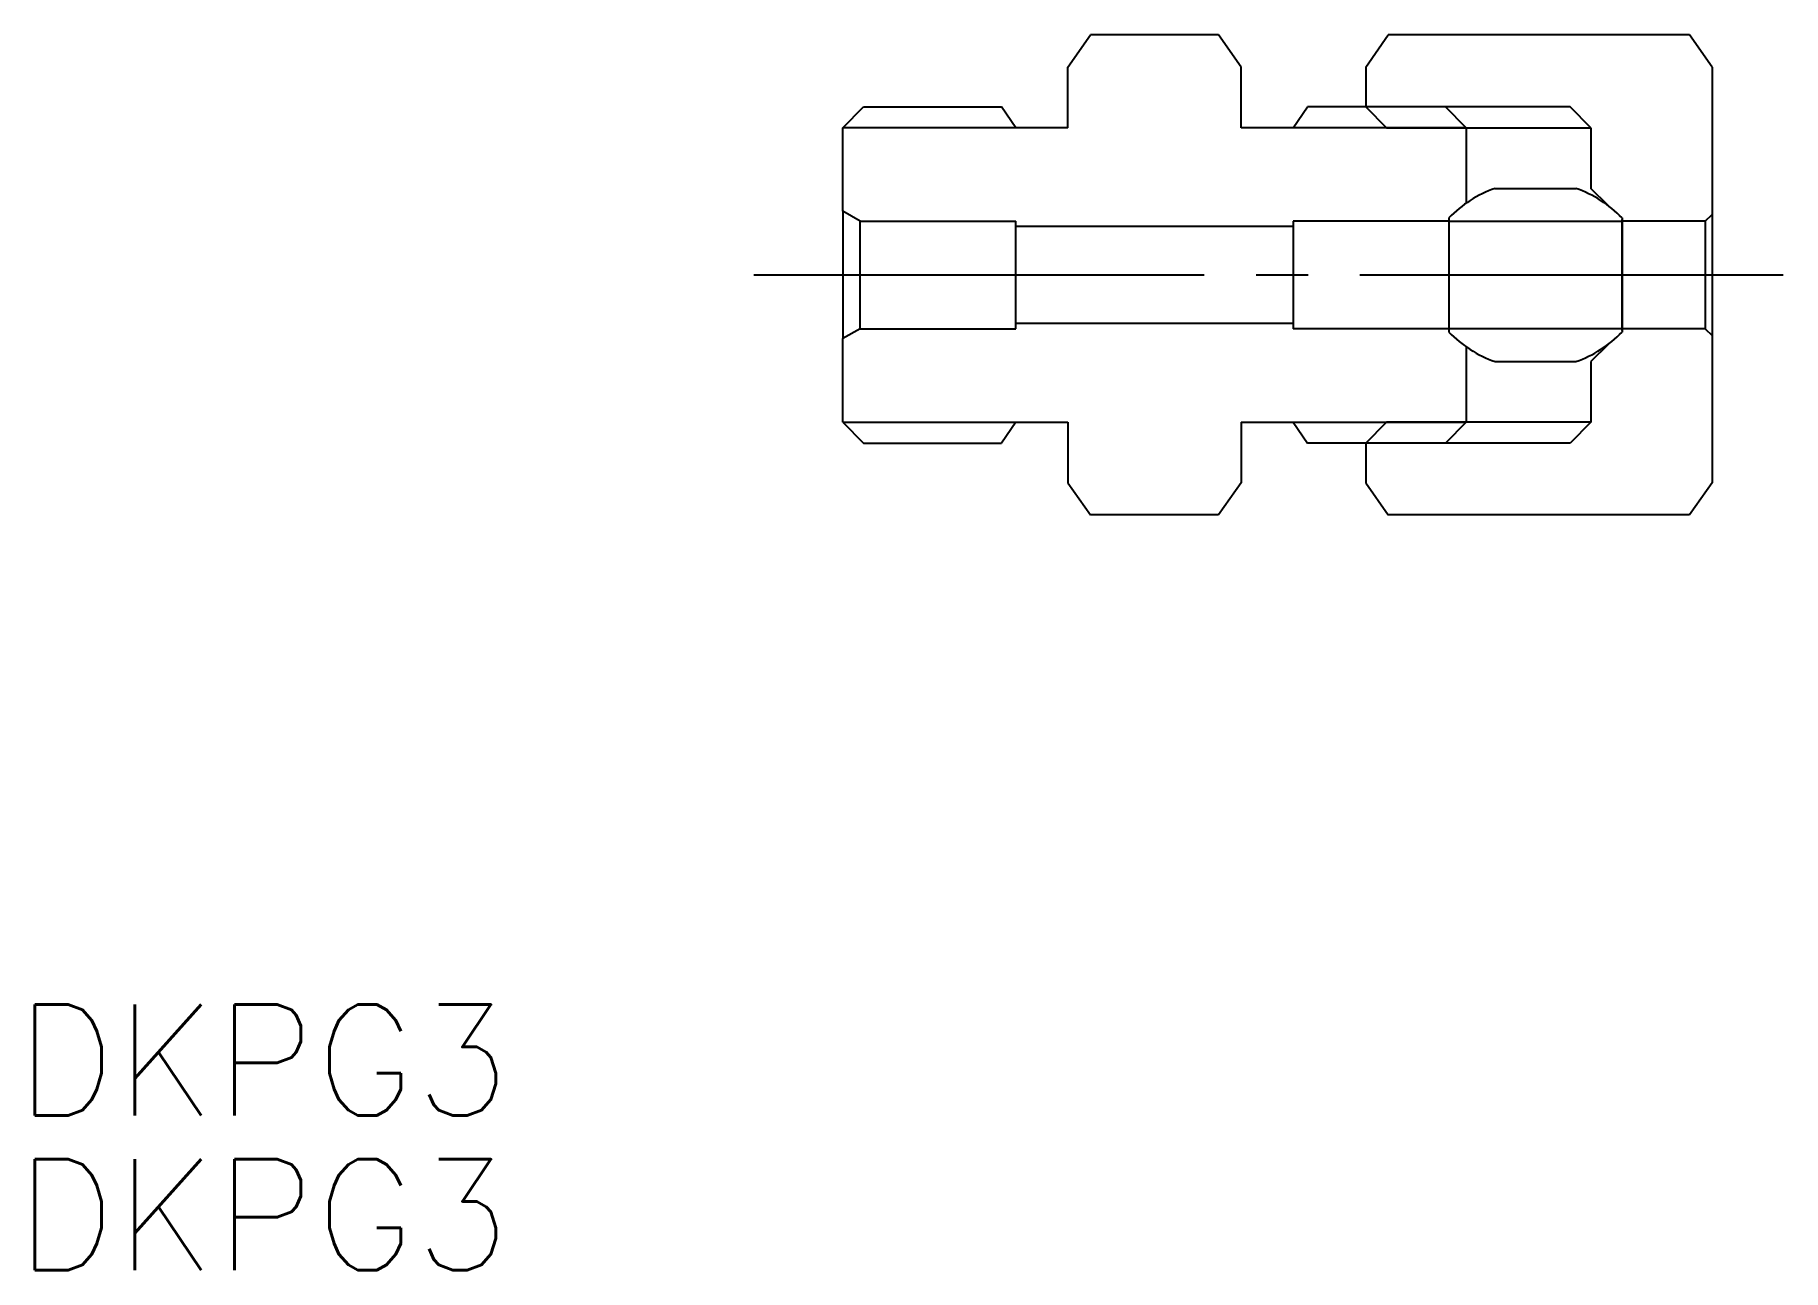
# Model space of a CAD drawing. Extents: x 91 to 141.5, y 143 to 178.6.
import ezdxf

# ---------------------------------------------------------------- set-up
doc = ezdxf.new("R2010")
doc.units = 0
doc.linetypes.add('CENTER', pattern=[17.5, 13, -1.5, 1.5, -1.5])
doc.layers.get('0').update_dxf_attribs({"linetype": 'CONTINUOUS'})
doc.layers.add('CENTER', color=1, linetype='CENTER')
doc.styles.get("Standard").update_dxf_attribs({"font": 'txt.shx', "bigfont": '@extfont2.shx'})

msp = doc.modelspace()

# ---------------------------------------------------------------- linework, layer by layer
for p, q in [((120.813, 177.705), (121.463, 178.633)), ((125.163, 178.633), (121.463, 178.633)), ((125.813, 177.705), (125.163, 178.633)), ((129.413, 177.705), (130.063, 178.633)), ((138.763, 178.633), (130.063, 178.633)), ((139.413, 177.705), (138.763, 178.633)), ((120.813, 175.955), (120.813, 177.705)), ((125.813, 175.955), (125.813, 177.705)), ((129.413, 177.705), (129.413, 176.555)), ((139.413, 177.705), (139.413, 165.705)), ((114.313, 175.955), (114.913, 176.555)), ((114.913, 176.555), (118.893, 176.555)), ((119.313, 175.955), (118.893, 176.555)), ((127.313, 175.955), (127.733, 176.555)), ((131.713, 176.555), (127.733, 176.555)), ((135.313, 176.555), (129.413, 176.555)), ((129.413, 176.555), (130.013, 175.955)), ((132.313, 175.955), (131.713, 176.555)), ((135.913, 175.955), (135.313, 176.555)), ((114.313, 173.544), (114.313, 175.955)), ((120.813, 175.955), (114.313, 175.955)), ((132.313, 175.955), (125.813, 175.955)), ((130.013, 175.955), (135.913, 175.955)), ((132.313, 175.955), (132.313, 173.778)), ((135.913, 175.955), (135.913, 174.205)), ((133.146, 174.205), (135.481, 174.205)), ((136.411, 173.707), (135.913, 174.205)), ((114.813, 173.255), (114.313, 173.544)), ((114.313, 173.544), (114.313, 169.867)), ((114.813, 173.255), (119.313, 173.255)), ((114.813, 170.155), (114.813, 173.255)), ((119.313, 170.155), (119.313, 173.255)), ((127.313, 173.255), (127.313, 170.155)), ((131.813, 173.255), (127.313, 173.255)), ((131.813, 173.355), (131.813, 170.055)), ((131.813, 173.255), (136.813, 173.255)), ((136.813, 173.355), (136.813, 170.055)), ((136.813, 170.105), (136.813, 173.305)), ((139.213, 173.255), (136.813, 173.255)), ((139.213, 173.255), (139.413, 173.455)), ((139.213, 173.255), (139.213, 170.155)), ((127.313, 173.105), (119.313, 173.105)), ((114.813, 170.155), (114.313, 169.867)), ((114.813, 170.155), (119.313, 170.155)), ((127.313, 170.305), (119.313, 170.305)), ((131.813, 170.155), (127.313, 170.155)), ((136.813, 170.155), (131.813, 170.155)), ((139.213, 170.155), (136.813, 170.155)), ((139.213, 170.155), (139.413, 169.955)), ((114.313, 167.455), (114.313, 169.867)), ((132.313, 169.632), (132.313, 167.455)), ((136.411, 169.703), (135.913, 169.205)), ((133.146, 169.205), (135.481, 169.205)), ((135.913, 169.205), (135.913, 167.455)), ((114.313, 167.455), (120.813, 167.455)), ((114.313, 167.455), (114.913, 166.855)), ((119.313, 167.455), (118.893, 166.855)), ((120.813, 167.455), (120.813, 165.705)), ((125.813, 167.455), (132.313, 167.455)), ((125.813, 167.455), (125.813, 165.705)), ((127.313, 167.455), (127.733, 166.855)), ((129.413, 166.855), (130.013, 167.455)), ((135.913, 167.455), (130.013, 167.455)), ((132.313, 167.455), (131.713, 166.855)), ((135.913, 167.455), (135.313, 166.855)), ((114.913, 166.855), (118.893, 166.855)), ((131.713, 166.855), (127.733, 166.855)), ((129.413, 166.855), (129.413, 165.705)), ((135.313, 166.855), (129.413, 166.855)), ((120.813, 165.705), (121.463, 164.777)), ((125.813, 165.705), (125.163, 164.777)), ((129.413, 165.705), (130.063, 164.777)), ((139.413, 165.705), (138.763, 164.777)), ((125.163, 164.777), (121.463, 164.777)), ((138.763, 164.777), (130.063, 164.777))]:
    msp.add_line(p, q)
for centre, start, end in [((134.313, 170.906), 109.488, 135.5847), ((134.313, 170.906), 44.4153, 70.512), ((134.313, 172.505), 224.4153, 250.512), ((134.313, 172.505), 289.488, 315.5847)]:
    msp.add_arc(centre, 3.5, start, end)
at = {"layer": 'CENTER', "color": 1, "linetype": 'CENTER'}
msp.add_line((111.747, 171.705), (141.462, 171.705), dxfattribs=at)

# ---------------------------------------------------------------- texts
at = {"color": 7, "linetype": 'CONTINUOUS'}
for p in [(90.44, 147.443), (90.44, 142.982)]:
    msp.add_text('DKPG3', height=3.2, dxfattribs=at).set_placement(p)

doc.saveas('drawing.dxf')
